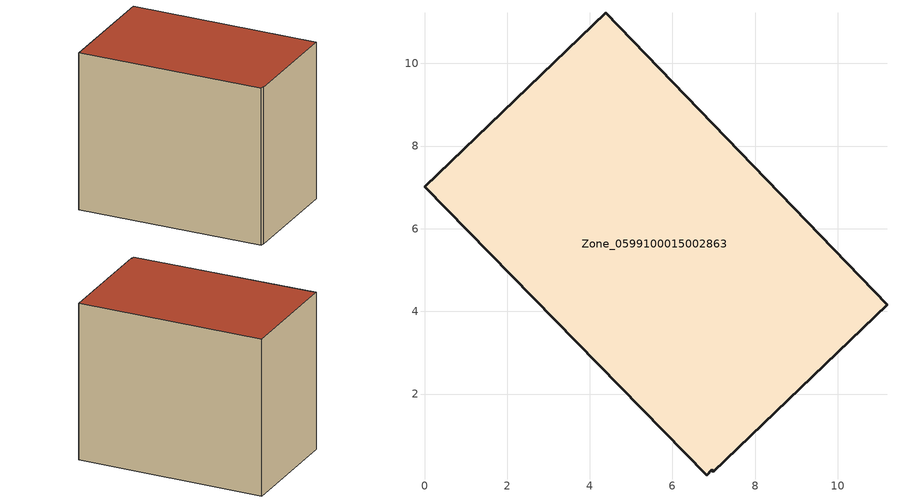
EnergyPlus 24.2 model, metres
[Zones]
Zone_0599100015002863
 floor ground (C_G): 6.99,0.12 6.95,0.16 6.83,0.04 0,7.01 4.39,11.22 11.19,4.16 z0.71
 wall outside (C_F): 11.19,4.16 4.39,11.22 0,7.01 6.83,0.04 6.95,0.16 6.99,0.12 11.19,4.16 z0.71:9.02
 roof outside (C_R): 6.95,0.16 6.99,0.12 11.19,4.16 4.39,11.22 0,7.01 6.83,0.04 z9.02
[BUILDING]
Pand.0599100015002863: North Axis=0; Terrain=City; Loads Convergence Tolerance Value=0.04; Temperature Convergence Tolerance Value=0.4; Solar Distribution=FullExterior; Maximum Number of Warmup Days=25; Minimum Number of Warmup Days=1
[Site:Location]
Rotterdam.The.Hague.AP_ZH_NLD Design_Conditions: Latitude=51.96; Longitude=4.45; Time Zone=1; Elevation=-4.5
[SITE:GROUNDTEMPERATURE:BUILDINGSURFACE]
18, 18, 18, 18, 18, 18, 18, 18, 18, 18, 18, 18
[MATERIAL] Thermal Absorptance=0.9; Solar Absorptance=0.7; Visible Absorptance=0.7
Name | Roughness | Thickness | Conductivity | Density | Specific Heat
G.TC.1965-1974 | MediumSmooth | 0.15 | 0.882353 | 540 | 1210
F.TC.1965-1974 | Rough | 0.3 | 0.697674 | 1920 | 840
R.TC.1965-1974 | MediumRough | 0.2 | 0.232558 | 1500 | 1000
[CONSTRUCTION]
C_G: G.TC.1965-1974
C_F: F.TC.1965-1974
C_R: R.TC.1965-1974
[ZONE]
Zone_0599100015002863: Type=1; Multiplier=1; Ceiling Height=Autocalculate; Volume=Autocalculate; Floor Area=autocalculate; Part of Total Floor Area=Yes
[ZONEINFILTRATION:DESIGNFLOWRATE]
Infil_Zone_0599100015002863: Zone or ZoneList or Space or SpaceList=Zone_0599100015002863; Schedule=AlwaysOn; Design Flow Rate Calculation Method=Flow/Area; Flow Rate per Floor Area=0.003; Constant Term Coefficient=1; Temperature Term Coefficient=0; Velocity Term Coefficient=0; Velocity Squared Term Coefficient=0
[HVACTEMPLATE:ZONE:IDEALLOADSAIRSYSTEM]
Zone_0599100015002863: Maximum Heating Supply Air Temperature=50; Minimum Cooling Supply Air Temperature=13; Maximum Heating Supply Air Humidity Ratio=0.0156; Minimum Cooling Supply Air Humidity Ratio=0.0077; Heating Limit=NoLimit; Cooling Limit=NoLimit; Dehumidification Control Type=ConstantSensibleHeatRatio; Cooling Sensible Heat Ratio=0.7; Dehumidification Setpoint=60; Humidification Control Type=None; Humidification Setpoint=30; Outdoor Air Method=None; Outdoor Air Flow Rate per Person=0.00944; Outdoor Air Flow Rate per Zone Floor Area=0; Outdoor Air Flow Rate per Zone=0; Demand Controlled Ventilation Type=None; Outdoor Air Economizer Type=NoEconomizer; Heat Recovery Type=None; Sensible Heat Recovery Effectiveness=0.7; Latent Heat Recovery Effectiveness=0.65
[ZONECONTROL:THERMOSTAT]
ThermostatControl_Zone_0599100015002863: Zone or ZoneList=Zone_0599100015002863; Control Type Schedule=DualSetpointControlType; Control 1=Thermostat_Zone_0599100015002863; Temperature Difference Between Cutout And Setpoint=0
[THERMOSTATSETPOINT:DUALSETPOINT]
Thermostat_Zone_0599100015002863: Heating Setpoint Temperature Schedule=HeatingSetpoint_Zone_0599100015002863; Cooling Setpoint Temperature Schedule=CoolingSetpoint_Zone_0599100015002863
[SCHEDULE:COMPACT]
HeatingSetpoint_Zone_0599100015002863: Through: 12/31, For: AllDays, Until: 24:00, 21
CoolingSetpoint_Zone_0599100015002863: Through: 12/31, For: AllDays, Until: 24:00, 24
DualSetpointControlType: Through: 12/31, For: AllDays, Until: 24:00, 4
AlwaysOn: Through: 12/31, For: AllDays, Until: 24:00, 1
